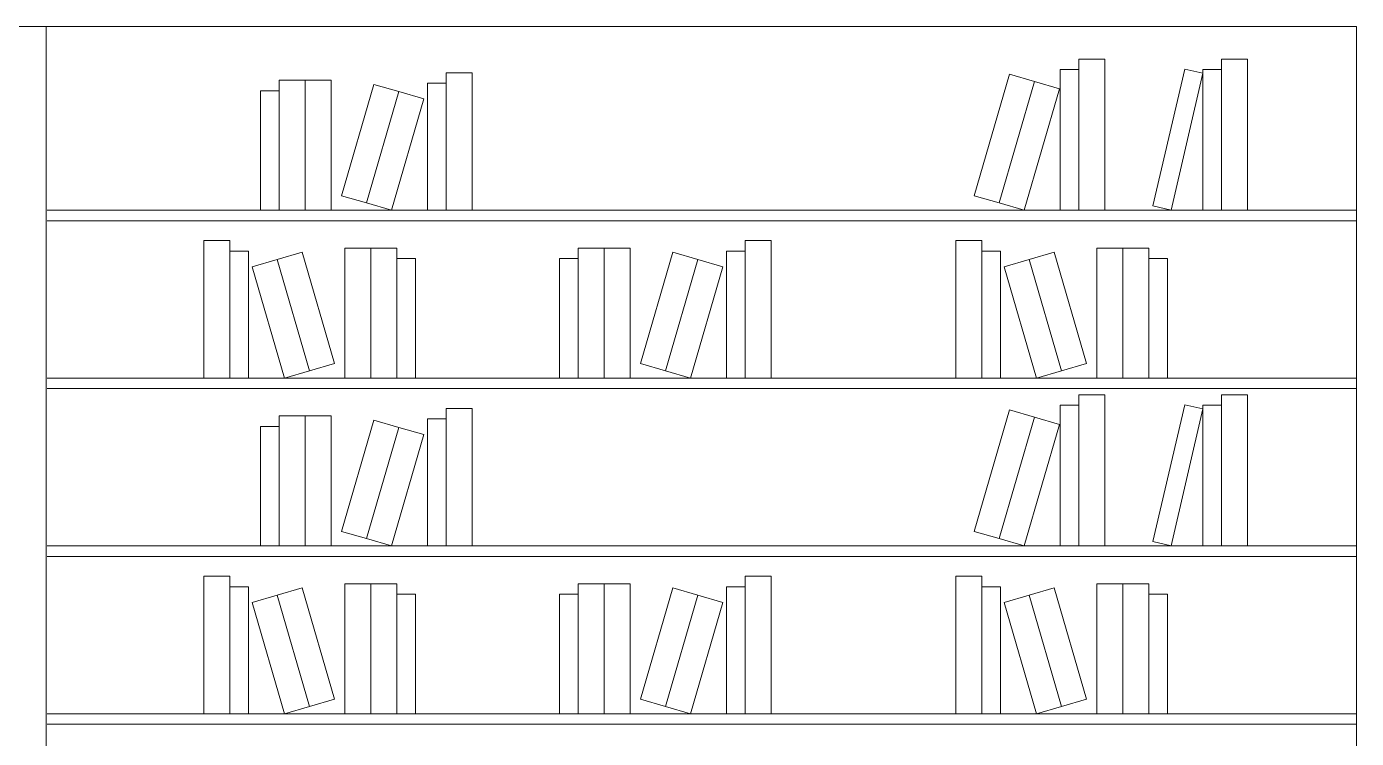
# Model space of a CAD drawing. Header units: millimetres. Extents: x -59 to 123, y 54 to 155.
# Drawn here: x 15.464 to 18.001, y 129.108 to 130.465 of the extents above; entities that cross this region are included whole.
import ezdxf

# ---------------------------------------------------------------- set-up
doc = ezdxf.new("R2010")
doc.units = ezdxf.units.MM
doc.layers.add('A-COT', color=8, linetype='Continuous')
doc.layers.add('MUEBLES', color=40, linetype='Continuous', lineweight=20)
doc.layers.add('MUROS', color=7, linetype='Continuous', lineweight=80)

msp = doc.modelspace()

# ---------------------------------------------------------------- linework, layer by layer
at = {"layer": 'A-COT', "color": 7, "lineweight": 5}
msp.add_line((15.5015, 127.765), (15.5015, 130.465), dxfattribs=at)
at = {"layer": 'MUEBLES', "color": 7, "lineweight": 5}
for p, q in [((15.5032, 130.115), (18.0015, 130.115)), ((15.5032, 130.095), (18.0015, 130.095)), ((15.5032, 129.795), (18.0015, 129.795)), ((15.5032, 129.775), (18.0015, 129.775)), ((15.5032, 129.475), (18.0015, 129.475)), ((15.5032, 129.455), (18.0015, 129.455)), ((15.5032, 129.155), (18.0015, 129.155)), ((15.5032, 129.135), (18.0015, 129.135))]:
    msp.add_line(p, q, dxfattribs=at)
at = {"layer": 'MUROS', "color": 7, "lineweight": 5}
msp.add_line((18.0015, 130.465), (18.0015, 127.765), dxfattribs=at)
msp.add_lwpolyline([(3.2515, 130.465), (18.0015, 130.465)], dxfattribs=at)
for points in [[(17.4719, 130.4031), (17.5215, 130.4031), (17.5215, 130.115), (17.4719, 130.115)], [(17.7443, 130.4031), (17.7939, 130.4031), (17.7939, 130.115), (17.7443, 130.115)], [(16.2645, 130.3772), (16.3141, 130.3772), (16.3141, 130.115), (16.2645, 130.115)], [(17.4362, 130.383), (17.4719, 130.383), (17.4719, 130.115), (17.4362, 130.115)], [(17.6739, 130.3841), (17.7086, 130.376), (17.6478, 130.115), (17.613, 130.1231)], [(17.7086, 130.383), (17.7443, 130.383), (17.7443, 130.115), (17.7086, 130.115)], [(15.946, 130.3629), (15.9956, 130.3629), (15.9956, 130.115), (15.946, 130.115)], [(15.9956, 130.3629), (16.0452, 130.3629), (16.0452, 130.115), (15.9956, 130.115)], [(16.1265, 130.3549), (16.1742, 130.341), (16.1124, 130.1289), (16.0648, 130.1427)], [(16.2288, 130.3572), (16.2645, 130.3572), (16.2645, 130.115), (16.2288, 130.115)], [(17.3395, 130.3741), (17.3871, 130.3603), (17.3198, 130.1289), (17.2722, 130.1427)], [(17.3871, 130.3603), (17.4348, 130.3464), (17.3675, 130.115), (17.3198, 130.1289)], [(15.9103, 130.3428), (15.946, 130.3428), (15.946, 130.115), (15.9103, 130.115)], [(16.1742, 130.341), (16.2218, 130.3271), (16.1601, 130.115), (16.1124, 130.1289)], [(15.8518, 130.0572), (15.8022, 130.0572), (15.8022, 129.795), (15.8518, 129.795)], [(16.8351, 130.0572), (16.8847, 130.0572), (16.8847, 129.795), (16.8351, 129.795)], [(17.2866, 130.0572), (17.237, 130.0572), (17.237, 129.795), (17.2866, 129.795)], [(15.8875, 130.0372), (15.8518, 130.0372), (15.8518, 129.795), (15.8875, 129.795)], [(15.9898, 130.0349), (15.9421, 130.021), (16.0038, 129.8089), (16.0515, 129.8227)], [(16.1207, 130.0429), (16.0711, 130.0429), (16.0711, 129.795), (16.1207, 129.795)], [(16.1703, 130.0429), (16.1207, 130.0429), (16.1207, 129.795), (16.1703, 129.795)], [(16.206, 130.0228), (16.1703, 130.0228), (16.1703, 129.795), (16.206, 129.795)], [(16.4809, 130.0228), (16.5166, 130.0228), (16.5166, 129.795), (16.4809, 129.795)], [(16.5166, 130.0429), (16.5662, 130.0429), (16.5662, 129.795), (16.5166, 129.795)], [(16.5662, 130.0429), (16.6159, 130.0429), (16.6159, 129.795), (16.5662, 129.795)], [(16.6971, 130.0349), (16.7448, 130.021), (16.6831, 129.8089), (16.6354, 129.8227)], [(16.7994, 130.0372), (16.8351, 130.0372), (16.8351, 129.795), (16.7994, 129.795)], [(17.3223, 130.0372), (17.2866, 130.0372), (17.2866, 129.795), (17.3223, 129.795)], [(17.4246, 130.0349), (17.3769, 130.021), (17.4386, 129.8089), (17.4863, 129.8227)], [(17.5555, 130.0429), (17.5059, 130.0429), (17.5059, 129.795), (17.5555, 129.795)], [(17.6051, 130.0429), (17.5555, 130.0429), (17.5555, 129.795), (17.6051, 129.795)], [(17.6408, 130.0228), (17.6051, 130.0228), (17.6051, 129.795), (17.6408, 129.795)], [(15.9421, 130.021), (15.8945, 130.0071), (15.9562, 129.795), (16.0038, 129.8089)], [(16.7448, 130.021), (16.7924, 130.0071), (16.7307, 129.795), (16.6831, 129.8089)], [(17.3769, 130.021), (17.3293, 130.0071), (17.391, 129.795), (17.4386, 129.8089)], [(17.4362, 129.743), (17.4719, 129.743), (17.4719, 129.475), (17.4362, 129.475)], [(17.4719, 129.7631), (17.5215, 129.7631), (17.5215, 129.475), (17.4719, 129.475)], [(17.6739, 129.7441), (17.7086, 129.736), (17.6478, 129.475), (17.613, 129.4831)], [(17.7086, 129.743), (17.7443, 129.743), (17.7443, 129.475), (17.7086, 129.475)], [(17.7443, 129.7631), (17.7939, 129.7631), (17.7939, 129.475), (17.7443, 129.475)], [(15.946, 129.7229), (15.9956, 129.7229), (15.9956, 129.475), (15.946, 129.475)], [(15.9956, 129.7229), (16.0452, 129.7229), (16.0452, 129.475), (15.9956, 129.475)], [(16.2288, 129.7172), (16.2645, 129.7172), (16.2645, 129.475), (16.2288, 129.475)], [(16.2645, 129.7372), (16.3141, 129.7372), (16.3141, 129.475), (16.2645, 129.475)], [(17.3395, 129.7341), (17.3871, 129.7203), (17.3198, 129.4889), (17.2722, 129.5027)], [(17.3871, 129.7203), (17.4348, 129.7064), (17.3675, 129.475), (17.3198, 129.4889)], [(15.9103, 129.7028), (15.946, 129.7028), (15.946, 129.475), (15.9103, 129.475)], [(16.1265, 129.7149), (16.1742, 129.701), (16.1124, 129.4889), (16.0648, 129.5027)], [(16.1742, 129.701), (16.2218, 129.6871), (16.1601, 129.475), (16.1124, 129.4889)], [(15.8518, 129.4172), (15.8022, 129.4172), (15.8022, 129.155), (15.8518, 129.155)], [(16.8351, 129.4172), (16.8847, 129.4172), (16.8847, 129.155), (16.8351, 129.155)], [(17.2866, 129.4172), (17.237, 129.4172), (17.237, 129.155), (17.2866, 129.155)], [(15.8875, 129.3972), (15.8518, 129.3972), (15.8518, 129.155), (15.8875, 129.155)], [(15.9898, 129.3949), (15.9421, 129.381), (16.0038, 129.1689), (16.0515, 129.1827)], [(16.1207, 129.4029), (16.0711, 129.4029), (16.0711, 129.155), (16.1207, 129.155)], [(16.1703, 129.4029), (16.1207, 129.4029), (16.1207, 129.155), (16.1703, 129.155)], [(16.5166, 129.4029), (16.5662, 129.4029), (16.5662, 129.155), (16.5166, 129.155)], [(16.5662, 129.4029), (16.6159, 129.4029), (16.6159, 129.155), (16.5662, 129.155)], [(16.6971, 129.3949), (16.7448, 129.381), (16.6831, 129.1689), (16.6354, 129.1827)], [(16.7994, 129.3972), (16.8351, 129.3972), (16.8351, 129.155), (16.7994, 129.155)], [(17.3223, 129.3972), (17.2866, 129.3972), (17.2866, 129.155), (17.3223, 129.155)], [(17.4246, 129.3949), (17.3769, 129.381), (17.4386, 129.1689), (17.4863, 129.1827)], [(17.5555, 129.4029), (17.5059, 129.4029), (17.5059, 129.155), (17.5555, 129.155)], [(17.6051, 129.4029), (17.5555, 129.4029), (17.5555, 129.155), (17.6051, 129.155)], [(15.9421, 129.381), (15.8945, 129.3671), (15.9562, 129.155), (16.0038, 129.1689)], [(16.206, 129.3828), (16.1703, 129.3828), (16.1703, 129.155), (16.206, 129.155)], [(16.4809, 129.3828), (16.5166, 129.3828), (16.5166, 129.155), (16.4809, 129.155)], [(16.7448, 129.381), (16.7924, 129.3671), (16.7307, 129.155), (16.6831, 129.1689)], [(17.3769, 129.381), (17.3293, 129.3671), (17.391, 129.155), (17.4386, 129.1689)], [(17.6408, 129.3828), (17.6051, 129.3828), (17.6051, 129.155), (17.6408, 129.155)]]:
    msp.add_lwpolyline(points, close=True, dxfattribs=at)

doc.saveas('drawing.dxf')
